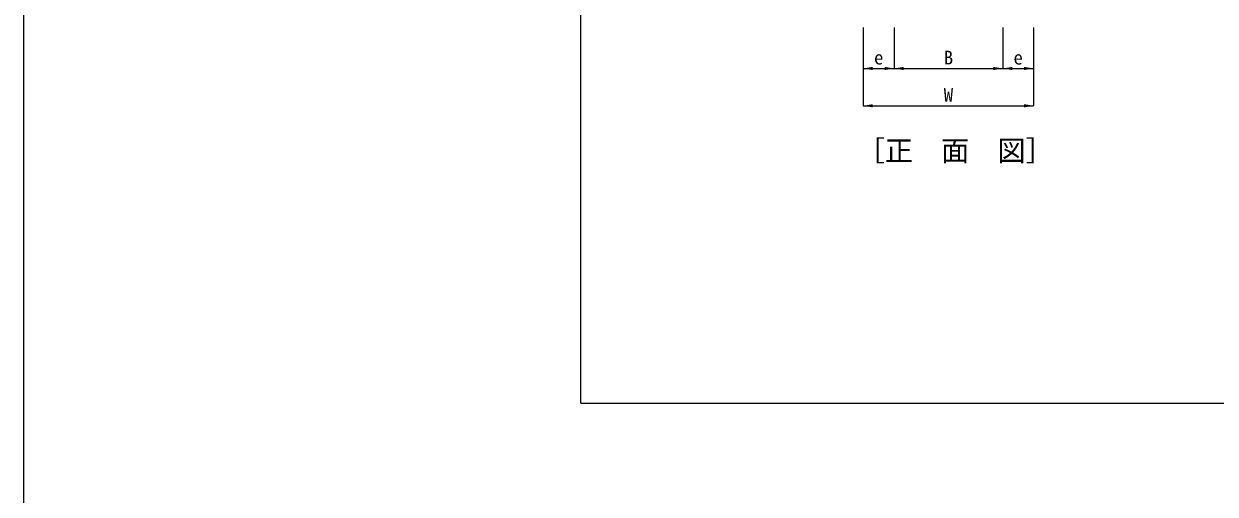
# Model space of a CAD drawing. Units: millimetres at full size; details may follow other scales. Extents: x 5964 to 125098, y -10801 to 28073.
# Drawn here: x 54736 to 58024, y -664 to 635 of the extents above; entities that cross this region are included whole.
import ezdxf
from ezdxf.enums import TextEntityAlignment as Align

# ---------------------------------------------------------------- set-up
doc = ezdxf.new("R2010")
doc.units = ezdxf.units.MM
doc.header["$LTSCALE"] = 19
for name, color, linetype, lineweight in [('0_2', 7, 'Continuous', 20), ('寸法線', 7, 'Continuous', 9), ('枠', 5, 'Continuous', 5)]:
    doc.layers.add(name, color=color, linetype=linetype, lineweight=lineweight)
doc.styles.add('ＭＳ ゴシック', font='')
doc.styles.get('ＭＳ ゴシック').set_extended_font_data('MS Gothic')

# ---------------------------------------------------------------- blocks, each defined once
blk = doc.blocks.new('filled_arrow')
at = {"color": 0, "linetype": 'Continuous', "lineweight": -2}
blk.add_solid([(7.5, 1.25), (0, 0), (7.5, -1.25)], dxfattribs=at)

msp = doc.modelspace()

# ---------------------------------------------------------------- linework, layer by layer
at = {"layer": '寸法線'}
for p, q in [((57053.12, 625.36), (57053.12, 512)), ((57053.12, 625.36), (57053.12, 409)), ((57138.12, 625.36), (57138.12, 512)), ((57138.12, 625.36), (57138.12, 512)), ((57438.12, 625.36), (57438.12, 512)), ((57438.12, 625.36), (57438.12, 512)), ((57523.12, 625.36), (57523.12, 512)), ((57523.12, 625.36), (57523.12, 409)), ((57053.12, 512), (57138.12, 512)), ((57138.12, 512), (57438.12, 512)), ((57438.12, 512), (57523.12, 512)), ((57053.12, 409), (57523.12, 409))]:
    msp.add_line(p, q, dxfattribs=at)
at = {"layer": '枠', "lineweight": 20}
for p, q in [((54735.99, -6940.1), (54735.99, 14307.1)), ((56273.02, -412.69), (56273.02, 5101.59)), ((56273.02, -412.69), (64273.02, -412.69))]:
    msp.add_line(p, q, dxfattribs=at)

# ---------------------------------------------------------------- block references
at = {"layer": '寸法線', "xscale": 3.47, "yscale": 3.47}
for p in [(57053.12, 512), (57138.12, 512), (57438.12, 512), (57053.12, 409)]:
    msp.add_blockref('filled_arrow', p, dxfattribs=at)
at = {"layer": '寸法線', "xscale": 3.47, "yscale": 3.47, "rotation": 180}
for p in [(57138.12, 512), (57438.12, 512), (57523.12, 512), (57523.12, 409)]:
    msp.add_blockref('filled_arrow', p, dxfattribs=at)

# ---------------------------------------------------------------- texts
at = {"layer": '0_2', "style": 'ＭＳ ゴシック'}
msp.add_text('［正\u3000面\u3000図］', height=56.96, dxfattribs=at).set_placement((57034.88, 239.28), align=Align.BOTTOM_LEFT)
at = {"layer": '寸法線', "style": 'ＭＳ ゴシック'}
for s, p in [('B', (57288.12, 542)), ('e', (57095.62, 542)), ('e', (57480.62, 542)), ('W', (57288.12, 439))]:
    msp.add_text(s, height=37.98, dxfattribs=at).set_placement(p, align=Align.MIDDLE_CENTER)

doc.saveas('drawing.dxf')
